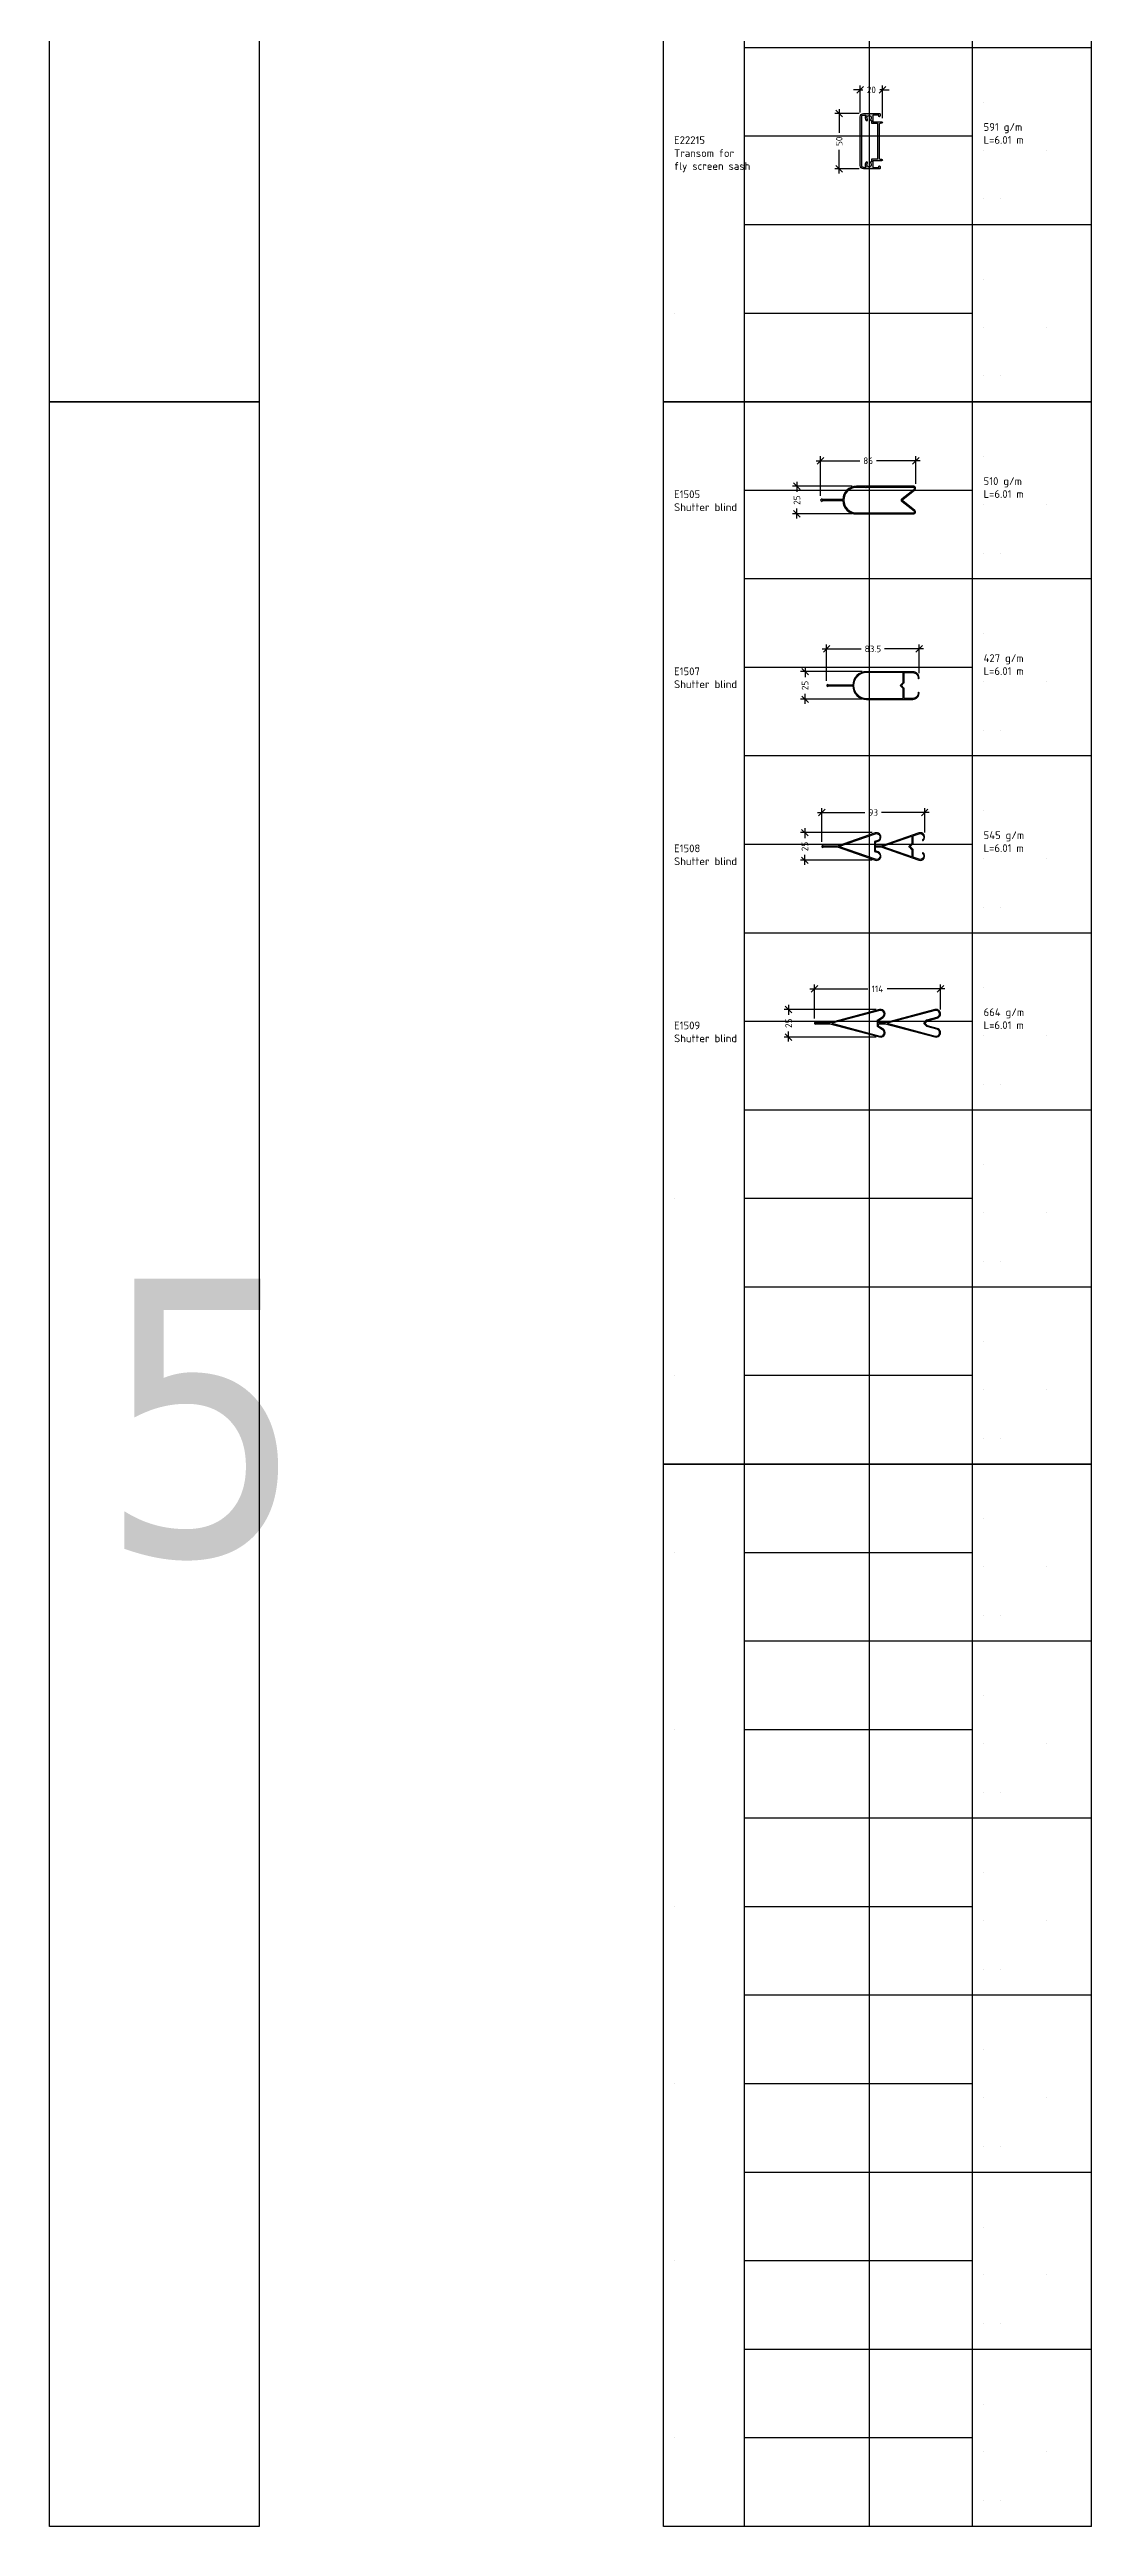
# Model space of a CAD drawing. Extents: x -4122 to 3414, y -5760 to 3840.
# Drawn here: x 0 to 942, y -5760 to -3522 of the extents above; entities that cross this region are included whole.
import ezdxf

# ---------------------------------------------------------------- set-up
doc = ezdxf.new("R2010")
doc.units = 0
doc.layers.get('0').update_dxf_attribs({"linetype": 'CONTINUOUS'})
doc.layers.get('DEFPOINTS').update_dxf_attribs({"linetype": 'CONTINUOUS'})
for name, color, linetype in [('ALUM', 7, 'CONTINUOUS'), ('DIM', 94, 'CONTINUOUS'), ('ETEM_AL-HATCH-2', 253, 'CONTINUOUS'), ('TEXT', 7, 'CONTINUOUS'), ('UNMOVABLE', 4, 'CONTINUOUS')]:
    doc.layers.add(name, color=color, linetype=linetype)
doc.styles.add('ETEM_NAN', font='isocpeur.ttf')
doc.styles.get("Standard").update_dxf_attribs({"font": 'tahoma.ttf'})
doc.dimstyles.new('ETEM_ARCHITECTURE_STYLE$0', dxfattribs={"dimtxt": 2, "dimasz": 1, "dimexe": 1, "dimexo": 1, "dimgap": 1, "dimtad": 0, "dimdec": 1, "dimtxsty": 'ETEM_NAN', "dimblk": 'OBLIQUE', "dimcen": 0, "dimdle": 1, "dimclrd": 7, "dimclre": 7, "dimclrt": 7, "dimazin": 3, "dimtfac": 1, "dimtdec": 1, "dimtmove": 0, "dimatfit": 3, "dimtolj": 1, "dimtzin": 0})

# ---------------------------------------------------------------- blocks, each defined once
blk = doc.blocks.new('E_75_TEST_PAGE')
at = {"layer": 'DEFPOINTS'}
for p, q in [((73.1, -160), (73.1, 0)), ((185.9, 0), (185.9, -960)), ((289.3, -49.4), (289.3, -49.4)), ((9.5, -80), (9.5, -80)), ((278.8, -80), (73.1, -80)), ((289.3, -92.6), (289.3, -92.6)), ((345.9, -92.6), (345.9, -92.6)), ((289.3, -136.6), (289.3, -136.6)), ((304.3, -136.6), (304.3, -136.6)), ((73.1, -320), (73.1, -160)), ((289.3, -209.4), (289.3, -209.4)), ((9.5, -240), (9.5, -240)), ((278.8, -240), (73.1, -240)), ((289.3, -252.6), (289.3, -252.6)), ((345.9, -252.6), (345.9, -252.6)), ((289.3, -296.6), (289.3, -296.6)), ((304.3, -296.6), (304.3, -296.6)), ((73.1, -480), (73.1, -320)), ((289.3, -369.4), (289.3, -369.4)), ((9.5, -400), (9.5, -400)), ((278.8, -400), (73.1, -400)), ((289.3, -412.6), (289.3, -412.6)), ((345.9, -412.6), (345.9, -412.6)), ((289.3, -456.6), (289.3, -456.6)), ((304.3, -456.6), (304.3, -456.6)), ((73.1, -640), (73.1, -480)), ((289.3, -529.4), (289.3, -529.4)), ((9.5, -560), (9.5, -560)), ((278.8, -560), (73.1, -560)), ((289.3, -572.6), (289.3, -572.6)), ((345.9, -572.6), (345.9, -572.6)), ((289.3, -616.6), (289.3, -616.6)), ((304.3, -616.6), (304.3, -616.6)), ((73.1, -800), (73.1, -640)), ((289.3, -689.4), (289.3, -689.4)), ((9.5, -720), (9.5, -720)), ((278.8, -720), (73.1, -720)), ((289.3, -732.6), (289.3, -732.6)), ((345.9, -732.6), (345.9, -732.6)), ((289.3, -776.6), (289.3, -776.6)), ((304.3, -776.6), (304.3, -776.6)), ((73.1, -960), (73.1, -800)), ((289.3, -849.4), (289.3, -849.4)), ((9.5, -880), (9.5, -880)), ((278.8, -880), (73.1, -880)), ((289.3, -892.6), (289.3, -892.6)), ((345.9, -892.6), (345.9, -892.6)), ((289.3, -936.6), (289.3, -936.6)), ((304.3, -936.6), (304.3, -936.6))]:
    blk.add_line(p, q, dxfattribs=at)
at = {"layer": 'DEFPOINTS', "color": 3}
for p, q in [((278.8, 0), (278.8, -960)), ((386.8, -960), (386.8, 0)), ((386.8, -160), (73.1, -160)), ((386.8, -320), (73.1, -320)), ((386.8, -480), (73.1, -480)), ((386.8, -640), (73.1, -640)), ((386.8, -800), (73.1, -800))]:
    blk.add_line(p, q, dxfattribs=at)
blk.add_lwpolyline([(386.8, -960), (0, -960), (0, 0), (386.8, 0)], dxfattribs=at)
blk = doc.blocks.new('_OBLIQUE')
at = {"color": 0, "linetype": 'BYBLOCK'}
blk.add_line((-0.5, -0.5), (0.5, 0.5), dxfattribs=at)
blk = doc.blocks.new('*D85')
at = {"layer": 'DEFPOINTS', "color": 0}
for p in [(735.9, -3579.5), (713.8, -3629.5), (735.9, -3629.5)]:
    blk.add_point(p, dxfattribs=at)
at = {"layer": 'DIM', "color": 7}
for p, q in [((731.9, -3579.5), (709.8, -3579.5)), ((713.8, -3575.5), (713.8, -3596.9)), ((713.8, -3633.5), (713.8, -3612.1)), ((731.9, -3629.5), (709.8, -3629.5))]:
    blk.add_line(p, q, dxfattribs=at)
at = {"layer": 'DIM', "color": 7, "xscale": 6, "yscale": 6, "zscale": 6}
for p, rotation in [((713.8, -3579.5), 90), ((713.8, -3629.5), 270)]:
    blk.add_blockref('_OBLIQUE', p, dxfattribs=dict(at, rotation=rotation))
at = {"layer": 'DIM', "color": 7, "insert": (713.8, -3604.5), "char_height": 6, "attachment_point": 5, "rotation": 90, "style": 'ETEM_NAN'}
blk.add_mtext('50', dxfattribs=at)
blk = doc.blocks.new('*D86')
at = {"layer": 'DEFPOINTS', "color": 0}
for p in [(752.9, -3558), (732.9, -3582.5), (752.9, -3587.5)]:
    blk.add_point(p, dxfattribs=at)
at = {"layer": 'DIM', "color": 7}
for p, q in [((732.9, -3558), (726.9, -3558)), ((732.9, -3578.5), (732.9, -3554)), ((732.9, -3558), (735.3, -3558)), ((752.9, -3558), (750.5, -3558)), ((752.9, -3583.5), (752.9, -3554)), ((752.9, -3558), (758.9, -3558))]:
    blk.add_line(p, q, dxfattribs=at)
at = {"layer": 'DIM', "color": 7, "xscale": 6, "yscale": 6, "zscale": 6}
blk.add_blockref('_OBLIQUE', (732.9, -3558), dxfattribs=at)
at = {"layer": 'DIM', "color": 7, "xscale": 6, "yscale": 6, "zscale": 6, "rotation": 180}
blk.add_blockref('_OBLIQUE', (752.9, -3558), dxfattribs=at)
at = {"layer": 'DIM', "color": 7, "insert": (742.9, -3558), "char_height": 6, "attachment_point": 5, "style": 'ETEM_NAN'}
blk.add_mtext('20', dxfattribs=at)
blk = doc.blocks.new('*D89')
at = {"layer": 'DEFPOINTS', "color": 0}
for p in [(675.6, -3916.3), (729.5, -3916.3), (729.5, -3941.3)]:
    blk.add_point(p, dxfattribs=at)
at = {"layer": 'DIM', "color": 7}
for p, q in [((725.5, -3916.3), (671.6, -3916.3)), ((675.6, -3912.3), (675.6, -3921.2)), ((675.6, -3945.3), (675.6, -3936.4)), ((725.5, -3941.3), (671.6, -3941.3))]:
    blk.add_line(p, q, dxfattribs=at)
at = {"layer": 'DIM', "color": 7, "xscale": 6, "yscale": 6, "zscale": 6}
for p, rotation in [((675.6, -3916.3), 90), ((675.6, -3941.3), 270)]:
    blk.add_blockref('_OBLIQUE', p, dxfattribs=dict(at, rotation=rotation))
at = {"layer": 'DIM', "color": 7, "insert": (675.6, -3928.8), "char_height": 6, "attachment_point": 5, "rotation": 90, "style": 'ETEM_NAN'}
blk.add_mtext('25', dxfattribs=at)
blk = doc.blocks.new('*D90')
at = {"layer": 'DEFPOINTS', "color": 0}
for p in [(697, -3893.2), (697, -3928.8), (783, -3918.1)]:
    blk.add_point(p, dxfattribs=at)
at = {"layer": 'DIM', "color": 7}
for p, q in [((693, -3893.2), (732.4, -3893.2)), ((697, -3924.8), (697, -3889.2)), ((787, -3893.2), (747.6, -3893.2)), ((783, -3914.1), (783, -3889.2))]:
    blk.add_line(p, q, dxfattribs=at)
at = {"layer": 'DIM', "color": 7, "xscale": 6, "yscale": 6, "zscale": 6, "rotation": 180}
blk.add_blockref('_OBLIQUE', (697, -3893.2), dxfattribs=at)
at = {"layer": 'DIM', "color": 7, "xscale": 6, "yscale": 6, "zscale": 6}
blk.add_blockref('_OBLIQUE', (783, -3893.2), dxfattribs=at)
at = {"layer": 'DIM', "color": 7, "insert": (740, -3893.2), "char_height": 6, "attachment_point": 5, "style": 'ETEM_NAN'}
blk.add_mtext('86', dxfattribs=at)
blk = doc.blocks.new('*D91')
at = {"layer": 'DEFPOINTS', "color": 0}
for p in [(683, -4083.8), (738.5, -4083.8), (738.5, -4108.8)]:
    blk.add_point(p, dxfattribs=at)
at = {"layer": 'DIM', "color": 7}
for p, q in [((734.5, -4083.8), (679, -4083.8)), ((683, -4079.8), (683, -4088.7)), ((734.5, -4108.8), (679, -4108.8)), ((683, -4112.8), (683, -4103.9))]:
    blk.add_line(p, q, dxfattribs=at)
at = {"layer": 'DIM', "color": 7, "xscale": 6, "yscale": 6, "zscale": 6}
for p, rotation in [((683, -4083.8), 90), ((683, -4108.8), 270)]:
    blk.add_blockref('_OBLIQUE', p, dxfattribs=dict(at, rotation=rotation))
at = {"layer": 'DIM', "color": 7, "insert": (683, -4096.3), "char_height": 6, "attachment_point": 5, "rotation": 90, "style": 'ETEM_NAN'}
blk.add_mtext('25', dxfattribs=at)
blk = doc.blocks.new('*D92')
at = {"layer": 'DEFPOINTS', "color": 0}
for p in [(702.5, -4063.2), (702.5, -4096.1), (786, -4089.3)]:
    blk.add_point(p, dxfattribs=at)
at = {"layer": 'DIM', "color": 7}
for p, q in [((698.5, -4063.2), (733.7, -4063.2)), ((702.5, -4092.1), (702.5, -4059.2)), ((790, -4063.2), (754.9, -4063.2)), ((786, -4085.3), (786, -4059.2))]:
    blk.add_line(p, q, dxfattribs=at)
at = {"layer": 'DIM', "color": 7, "xscale": 6, "yscale": 6, "zscale": 6, "rotation": 180}
blk.add_blockref('_OBLIQUE', (702.5, -4063.2), dxfattribs=at)
at = {"layer": 'DIM', "color": 7, "xscale": 6, "yscale": 6, "zscale": 6}
blk.add_blockref('_OBLIQUE', (786, -4063.2), dxfattribs=at)
at = {"layer": 'DIM', "color": 7, "insert": (744.3, -4063.2), "char_height": 6, "attachment_point": 5, "style": 'ETEM_NAN'}
blk.add_mtext('83.5', dxfattribs=at)
blk = doc.blocks.new('*D93')
at = {"layer": 'DEFPOINTS', "color": 0}
for p in [(682.8, -4229.3), (747.6, -4229.3), (747.6, -4254.3)]:
    blk.add_point(p, dxfattribs=at)
at = {"layer": 'DIM', "color": 7}
for p, q in [((743.6, -4229.3), (678.8, -4229.3)), ((682.8, -4225.3), (682.8, -4234.2)), ((682.8, -4258.3), (682.8, -4249.4)), ((743.6, -4254.3), (678.8, -4254.3))]:
    blk.add_line(p, q, dxfattribs=at)
at = {"layer": 'DIM', "color": 7, "xscale": 6, "yscale": 6, "zscale": 6}
for p, rotation in [((682.8, -4229.3), 90), ((682.8, -4254.3), 270)]:
    blk.add_blockref('_OBLIQUE', p, dxfattribs=dict(at, rotation=rotation))
at = {"layer": 'DIM', "color": 7, "insert": (682.8, -4241.8), "char_height": 6, "attachment_point": 5, "rotation": 90, "style": 'ETEM_NAN'}
blk.add_mtext('25', dxfattribs=at)
blk = doc.blocks.new('*D94')
at = {"layer": 'DEFPOINTS', "color": 0}
for p in [(698.1, -4211.1), (698.1, -4241.6), (791.1, -4233.3)]:
    blk.add_point(p, dxfattribs=at)
at = {"layer": 'DIM', "color": 7}
for p, q in [((698.1, -4237.6), (698.1, -4207.1)), ((791.1, -4229.3), (791.1, -4207.1)), ((694.1, -4211.1), (737, -4211.1)), ((795.1, -4211.1), (752.2, -4211.1))]:
    blk.add_line(p, q, dxfattribs=at)
at = {"layer": 'DIM', "color": 7, "xscale": 6, "yscale": 6, "zscale": 6, "rotation": 180}
blk.add_blockref('_OBLIQUE', (698.1, -4211.1), dxfattribs=at)
at = {"layer": 'DIM', "color": 7, "xscale": 6, "yscale": 6, "zscale": 6}
blk.add_blockref('_OBLIQUE', (791.1, -4211.1), dxfattribs=at)
at = {"layer": 'DIM', "color": 7, "insert": (744.6, -4211.1), "char_height": 6, "attachment_point": 5, "style": 'ETEM_NAN'}
blk.add_mtext('93', dxfattribs=at)
blk = doc.blocks.new('*D97')
at = {"layer": 'DEFPOINTS', "color": 0}
for p in [(668.1, -4389), (751.4, -4389), (751.4, -4414)]:
    blk.add_point(p, dxfattribs=at)
at = {"layer": 'DIM', "color": 7}
for p, q in [((668.1, -4385), (668.1, -4393.9)), ((747.4, -4389), (664.1, -4389)), ((668.1, -4418), (668.1, -4409.1)), ((747.4, -4414), (664.1, -4414))]:
    blk.add_line(p, q, dxfattribs=at)
at = {"layer": 'DIM', "color": 7, "xscale": 6, "yscale": 6, "zscale": 6}
for p, rotation in [((668.1, -4389), 90), ((668.1, -4414), 270)]:
    blk.add_blockref('_OBLIQUE', p, dxfattribs=dict(at, rotation=rotation))
at = {"layer": 'DIM', "color": 7, "insert": (668.1, -4401.5), "char_height": 6, "attachment_point": 5, "rotation": 90, "style": 'ETEM_NAN'}
blk.add_mtext('25', dxfattribs=at)
blk = doc.blocks.new('*D98')
at = {"layer": 'DEFPOINTS', "color": 0}
for p in [(691.4, -4370.5), (691.4, -4401.3), (805.4, -4393)]:
    blk.add_point(p, dxfattribs=at)
at = {"layer": 'DIM', "color": 7}
for p, q in [((687.4, -4370.5), (739.6, -4370.5)), ((691.4, -4397.3), (691.4, -4366.5)), ((809.4, -4370.5), (757.2, -4370.5)), ((805.4, -4389), (805.4, -4366.5))]:
    blk.add_line(p, q, dxfattribs=at)
at = {"layer": 'DIM', "color": 7, "xscale": 6, "yscale": 6, "zscale": 6, "rotation": 180}
blk.add_blockref('_OBLIQUE', (691.4, -4370.5), dxfattribs=at)
at = {"layer": 'DIM', "color": 7, "xscale": 6, "yscale": 6, "zscale": 6}
blk.add_blockref('_OBLIQUE', (805.4, -4370.5), dxfattribs=at)
at = {"layer": 'DIM', "color": 7, "insert": (748.4, -4370.5), "char_height": 6, "attachment_point": 5, "style": 'ETEM_NAN'}
blk.add_mtext('114', dxfattribs=at)

msp = doc.modelspace()

# ---------------------------------------------------------------- hatches: boundary and pattern name
at = {"layer": 'ETEM_AL-HATCH-2'}
h = msp.add_hatch(color=256, dxfattribs=at)
edge = h.paths.add_edge_path()
edge.add_arc((751.35, -3619.26), 1.5, 180, 270)
edge.add_line((751.35, -3620.76), (752.2, -3620.76))
edge.add_arc((752.2, -3621.41), 0.65, -90, 90, ccw=False)
edge.add_line((752.2, -3622.06), (744.35, -3622.06))
edge.add_line((744.35, -3622.06), (744.35, -3628.16))
edge.add_line((744.35, -3628.16), (749.55, -3628.16))
edge.add_line((749.55, -3628.16), (749.55, -3627.31))
edge.add_arc((750.2, -3627.31), 0.65, 0, 180, ccw=False)
edge.add_line((750.85, -3627.31), (750.85, -3628.96))
edge.add_arc((750.35, -3628.96), 0.5, 270, 360, ccw=False)
edge.add_line((750.35, -3629.46), (735.85, -3629.46))
edge.add_arc((735.85, -3626.46), 3, 180, 270, ccw=False)
edge.add_line((732.85, -3626.46), (732.85, -3604.46))
edge.add_line((732.85, -3604.46), (732.85, -3582.46))
edge.add_arc((735.85, -3582.46), 3, 90, 180, ccw=False)
edge.add_line((735.85, -3579.46), (750.35, -3579.46))
edge.add_arc((750.35, -3579.96), 0.5, 0, 90, ccw=False)
edge.add_line((750.85, -3579.96), (750.85, -3581.61))
edge.add_arc((750.2, -3581.61), 0.65, 180, 360, ccw=False)
edge.add_line((749.55, -3581.61), (749.55, -3580.76))
edge.add_line((749.55, -3580.76), (744.35, -3580.76))
edge.add_line((744.35, -3580.76), (744.35, -3586.86))
edge.add_line((744.35, -3586.86), (752.2, -3586.86))
edge.add_arc((752.2, -3587.51), 0.65, -90, 90, ccw=False)
edge.add_line((752.2, -3588.16), (751.35, -3588.16))
edge.add_arc((751.35, -3589.66), 1.5, 90, 180)
edge.add_line((749.85, -3589.66), (749.85, -3604.46))
edge.add_line((749.85, -3604.46), (749.85, -3619.26))
edge = h.paths.add_edge_path(flags=16)
edge.add_line((748.55, -3604.46), (748.55, -3620.76))
edge.add_line((748.55, -3620.76), (743.05, -3620.76))
edge.add_line((743.05, -3620.76), (743.05, -3623.07))
edge.add_line((743.05, -3623.07), (742.9, -3623.07))
edge.add_arc((742.9, -3623.82), 0.75, 90, 221.80184)
edge.add_arc((740.85, -3625.66), 2, -221.80184, 41.80184, ccw=False)
edge.add_arc((738.8, -3623.82), 0.75, 318.19816, 498.19816)
edge.add_arc((740.85, -3625.66), 3.5, 138.19816, 210)
edge.add_arc((737.39, -3627.66), 0.5, -90, 30, ccw=False)
edge.add_line((737.39, -3628.16), (735.85, -3628.16))
edge.add_arc((735.85, -3626.46), 1.7, 180, 270, ccw=False)
edge.add_line((734.15, -3626.46), (734.15, -3604.46))
edge.add_line((734.15, -3604.46), (734.15, -3582.46))
edge.add_arc((735.85, -3582.46), 1.7, 90, 180, ccw=False)
edge.add_line((735.85, -3580.76), (737.39, -3580.76))
edge.add_arc((737.39, -3581.26), 0.5, -30, 90, ccw=False)
edge.add_arc((740.85, -3583.26), 3.5, 150, 221.80184)
edge.add_arc((738.8, -3585.09), 0.75, 221.80184, 401.80184)
edge.add_arc((740.85, -3583.26), 2, -41.80184, 221.80184, ccw=False)
edge.add_arc((742.9, -3585.09), 0.75, 138.19816, 270)
edge.add_line((742.9, -3585.84), (743.05, -3585.84))
edge.add_line((743.05, -3585.84), (743.05, -3588.16))
edge.add_line((743.05, -3588.16), (748.55, -3588.16))
edge.add_line((748.55, -3588.16), (748.55, -3604.46))
h = msp.add_hatch(color=256, dxfattribs=at)
h.dxf.hatch_style = 1
h.paths.add_polyline_path([(698.5, -3928.32), (698.5, -3927.55), (697, -3928.8), (698.5, -3930.05), (698.5, -3929.27), (717.01, -3929.27, 0.4031243), (729.5, -3941.3), (781.2, -3941.3, 0.7126101), (782.31, -3938.08), (771.32, -3929.47, -0.4866121), (771.32, -3928.13), (782.31, -3919.51, 0.7126101), (781.2, -3916.3), (729.5, -3916.3, 0.4031243), (717.01, -3928.32)])
h.paths.add_polyline_path([(738.25, -3917.25), (737.95, -3917.55), (737.65, -3917.25), (729.5, -3917.25, 1), (729.5, -3940.35), (781.2, -3940.35, 0.7126101), (781.72, -3938.83), (770.74, -3930.21, -0.4866121), (770.74, -3927.38), (781.72, -3918.77, 0.7126101), (781.2, -3917.25)], flags=16)
h = msp.add_hatch(color=256, dxfattribs=at)
h.dxf.hatch_style = 1
h.paths.add_polyline_path([(726.02, -4096.71, 0.4048701), (738.51, -4108.81), (780.51, -4108.81, 0.4341936), (786, -4102.94, 1.1302199), (785.16, -4102.84), (785.16, -4103.31, -0.4142136), (780.51, -4107.96), (772.51, -4107.96), (772.51, -4099.02, 0.1989124), (772.36, -4098.67), (770.01, -4096.31), (772.36, -4093.96, 0.1989124), (772.51, -4093.6), (772.51, -4084.66), (780.51, -4084.66, -0.4142136), (785.16, -4089.31), (785.16, -4089.79, 1.1302199), (786, -4089.68, 0.4341936), (780.51, -4083.81), (738.51, -4083.81, 0.4048701), (726.02, -4095.91), (703.51, -4095.91), (703.51, -4095.06), (702.51, -4096.06), (702.51, -4096.56), (703.51, -4097.56), (703.51, -4096.71)])
h.paths.add_polyline_path([(738.51, -4084.66), (771.71, -4084.66), (771.71, -4093.48), (769.23, -4095.96, 0.4142136), (769.23, -4096.67), (771.71, -4099.14), (771.71, -4107.96), (738.51, -4107.96, -1)], flags=16)
h = msp.add_hatch(color=256, dxfattribs=at)
h.dxf.hatch_style = 1
h.paths.add_polyline_path([(699.11, -4241.45), (699.11, -4240.6), (698.11, -4241.6), (698.11, -4242.1), (699.11, -4243.1), (699.11, -4242.25), (712.11, -4242.25), (746.3, -4254.13, 1), (748.92, -4246.57), (746.61, -4245.77), (746.61, -4242.25), (751.61, -4242.25), (785.8, -4254.13, 0.8130206), (789.82, -4247.41, 1), (789.25, -4248.03, -0.8130206), (786.08, -4253.32), (780.61, -4251.42), (780.61, -4244.56, 0.1989124), (780.46, -4244.2), (778.11, -4241.85), (780.46, -4239.49, 0.1989124), (780.61, -4239.14), (780.61, -4232.27), (786.08, -4230.37, -0.8130206), (789.25, -4235.66, 1), (789.82, -4236.29, 0.8130206), (785.8, -4229.57), (751.61, -4241.45), (746.61, -4241.45), (746.61, -4237.93), (748.92, -4237.13, 1), (746.3, -4229.57), (712.11, -4241.45)])
h.paths.add_polyline_path([(713.55, -4241.85), (746.58, -4230.37, -1), (748.64, -4236.32), (745.81, -4237.31), (745.81, -4241.85), (745.81, -4246.39), (748.64, -4247.37, -1), (746.58, -4253.32)], flags=16)
h.paths.add_polyline_path([(752.75, -4241.85), (779.51, -4232.55), (779.51, -4239.02), (777.03, -4241.49, 0.4142136), (777.03, -4242.2), (779.51, -4244.68), (779.51, -4251.15)], flags=16)
h = msp.add_hatch(color=256, dxfattribs=at)
h.dxf.hatch_style = 1
edge = h.paths.add_edge_path(flags=16)
edge.add_line((790.88, -4400.8), (793.2, -4398.48))
edge.add_line((793.2, -4398.48), (802.24, -4396.08))
edge.add_arc((801.43, -4393.04), 3.15, 284.86968, 464.86968)
edge.add_line((800.62, -4389.99), (757.14, -4401.54))
edge.add_line((757.14, -4401.54), (800.62, -4413.08))
edge.add_arc((801.43, -4410.04), 3.15, 255.13032, 435.13032)
edge.add_line((802.24, -4406.99), (793.2, -4404.59))
edge.add_line((793.2, -4404.59), (790.88, -4402.28))
edge.add_arc((791.63, -4401.54), 1.05, 135, 225, ccw=False)
edge = h.paths.add_edge_path(flags=16)
edge.add_arc((748.88, -4398.84), 0.5, 121.11413, 180, ccw=False)
edge.add_line((748.62, -4398.41), (753.05, -4395.73))
edge.add_arc((751.43, -4393.04), 3.15, 301.11413, 464.89943)
edge.add_line((750.62, -4389.99), (707.23, -4401.54))
edge.add_line((707.23, -4401.54), (750.62, -4413.08))
edge.add_arc((751.43, -4410.04), 3.15, 255.10057, 418.88587)
edge.add_line((753.05, -4407.34), (748.62, -4404.66))
edge.add_arc((748.88, -4404.24), 0.5, 180, 238.88587, ccw=False)
edge.add_line((748.38, -4404.24), (748.38, -4401.54))
edge.add_line((748.38, -4401.54), (748.38, -4398.84))
edge = h.paths.add_edge_path()
edge.add_line((749.23, -4404), (749.23, -4401.96))
edge.add_line((749.23, -4401.96), (755.43, -4401.96))
edge.add_line((755.43, -4401.96), (800.4, -4413.9))
edge.add_arc((801.43, -4410.04), 4, 255.13032, 435.13032)
edge.add_line((802.45, -4406.17), (793.64, -4403.83))
edge.add_line((793.64, -4403.83), (791.49, -4401.68))
edge.add_arc((791.63, -4401.54), 0.2, 135, 225, ccw=False)
edge.add_line((791.49, -4401.4), (793.64, -4399.24))
edge.add_line((793.64, -4399.24), (802.45, -4396.9))
edge.add_arc((801.43, -4393.04), 4, 284.86968, 464.86968)
edge.add_line((800.4, -4389.17), (755.43, -4401.11))
edge.add_line((755.43, -4401.11), (749.23, -4401.11))
edge.add_line((749.23, -4401.11), (749.23, -4399.04))
edge.add_line((749.23, -4399.04), (753.49, -4396.46))
edge.add_arc((751.43, -4393.04), 4, 301.11413, 464.89943)
edge.add_line((750.4, -4389.17), (705.43, -4401.14))
edge.add_line((705.43, -4401.14), (692.43, -4401.14))
edge.add_line((692.43, -4401.14), (692.43, -4400.29))
edge.add_line((692.43, -4400.29), (691.43, -4401.29))
edge.add_line((691.43, -4401.29), (691.43, -4401.79))
edge.add_line((691.43, -4401.79), (692.43, -4402.79))
edge.add_line((692.43, -4402.79), (692.43, -4401.94))
edge.add_line((692.43, -4401.94), (705.43, -4401.94))
edge.add_line((705.43, -4401.94), (750.4, -4413.9))
edge.add_arc((751.43, -4410.04), 4, 255.10057, 418.88587)
edge.add_line((753.49, -4406.61), (749.23, -4404.04))
edge.add_line((749.23, -4404.04), (749.23, -4401.96))

# ---------------------------------------------------------------- linework, layer by layer
at = {"layer": 'ALUM'}
for points in [[(749.85, -3619.26, 0.4142136), (751.35, -3620.76), (752.2, -3620.76, -1), (752.2, -3622.06), (744.35, -3622.06), (744.35, -3628.16), (749.55, -3628.16), (749.55, -3627.31, -1), (750.85, -3627.31), (750.85, -3628.96, -0.4142136), (750.35, -3629.46), (735.85, -3629.46, -0.4142136), (732.85, -3626.46), (732.85, -3604.46), (732.85, -3582.46, -0.4142136), (735.85, -3579.46), (750.35, -3579.46, -0.4142136), (750.85, -3579.96), (750.85, -3581.61, -1), (749.55, -3581.61), (749.55, -3580.76), (744.35, -3580.76), (744.35, -3586.86), (752.2, -3586.86, -1), (752.2, -3588.16), (751.35, -3588.16, 0.4142136), (749.85, -3589.66), (749.85, -3604.46)], [(748.55, -3604.46), (748.55, -3620.76), (743.05, -3620.76), (743.05, -3623.07), (742.9, -3623.07, 0.648179), (742.34, -3624.32, -2.2356245), (739.36, -3624.32, 1), (738.24, -3623.32, 0.3239641), (737.82, -3627.41, -0.5773503), (737.39, -3628.16), (735.85, -3628.16, -0.4142136), (734.15, -3626.46), (734.15, -3604.46), (734.15, -3582.46, -0.4142136), (735.85, -3580.76), (737.39, -3580.76, -0.5773503), (737.82, -3581.51, 0.3239641), (738.24, -3585.59, 1), (739.36, -3584.59, -2.2356245), (742.34, -3584.59, 0.648179), (742.9, -3585.84), (743.05, -3585.84), (743.05, -3588.16), (748.55, -3588.16)], [(717.01, -3929.27, 0.4031243), (729.5, -3941.3), (781.2, -3941.3, 0.7126101), (782.31, -3938.08), (771.32, -3929.47, -0.4866121), (771.32, -3928.13), (782.31, -3919.51, 0.7126101), (781.2, -3916.3), (729.5, -3916.3, 0.4031243), (717.01, -3928.32), (698.5, -3928.32), (698.5, -3927.55), (697, -3928.8), (698.5, -3930.05), (698.5, -3929.27)], [(781.2, -3940.35, 0.7126101), (781.72, -3938.83), (770.74, -3930.21, -0.4866121), (770.74, -3927.38), (781.72, -3918.77, 0.7126101), (781.2, -3917.25), (738.25, -3917.25), (737.95, -3917.55), (737.65, -3917.25), (729.5, -3917.25, 1), (729.5, -3940.35)], [(772.51, -4093.6), (772.51, -4084.66), (780.51, -4084.66, -0.4142136), (785.16, -4089.31), (785.16, -4089.79, 1), (786.01, -4089.79), (786.01, -4089.31, 0.4142136), (780.51, -4083.81), (738.51, -4083.81, 0.4048701), (726.02, -4095.91), (703.51, -4095.91), (703.51, -4095.06), (702.51, -4096.06), (702.51, -4096.56), (703.51, -4097.56), (703.51, -4096.71), (726.02, -4096.71, 0.4048701), (738.51, -4108.81), (780.51, -4108.81, 0.4142136), (786.01, -4103.31), (786.01, -4102.84, 1), (785.16, -4102.84), (785.16, -4103.31, -0.4142136), (780.51, -4107.96), (772.51, -4107.96), (772.51, -4099.02, 0.1989124), (772.36, -4098.67), (770.01, -4096.31), (772.36, -4093.96, 0.1989124)], [(771.71, -4099.14), (769.23, -4096.67, -0.4142136), (769.23, -4095.96), (771.71, -4093.48), (771.71, -4084.66), (738.51, -4084.66, 1), (738.51, -4107.96), (771.71, -4107.96)], [(746.61, -4237.93), (748.92, -4237.13, 1), (746.3, -4229.57), (712.11, -4241.45), (699.11, -4241.45), (699.11, -4240.6), (698.11, -4241.6), (698.11, -4242.1), (699.11, -4243.1), (699.11, -4242.25), (712.11, -4242.25), (746.3, -4254.13, 1), (748.92, -4246.57), (746.61, -4245.77), (746.61, -4242.25), (751.61, -4242.25), (785.8, -4254.13, 0.8130206), (789.82, -4247.41, 1), (789.25, -4248.03, -0.8130206), (786.08, -4253.32), (780.61, -4251.42), (780.61, -4244.56, 0.1989124), (780.46, -4244.2), (778.11, -4241.85), (780.46, -4239.49, 0.1989124), (780.61, -4239.14), (780.61, -4232.27), (786.08, -4230.37, -0.8130206), (789.25, -4235.66, 1), (789.82, -4236.29, 0.8130206), (785.8, -4229.57), (751.61, -4241.45), (746.61, -4241.45)], [(745.81, -4246.39), (748.64, -4247.37, -1), (746.58, -4253.32), (713.55, -4241.85), (746.58, -4230.37, -1), (748.64, -4236.32), (745.81, -4237.31), (745.81, -4241.85)], [(777.03, -4242.2), (779.51, -4244.68), (779.51, -4251.15), (752.75, -4241.85), (779.51, -4232.55), (779.51, -4239.02), (777.03, -4241.49, 0.4142136)], [(748.38, -4398.84, -0.2627456), (748.62, -4398.41), (753.05, -4395.73, 0.8676434), (750.62, -4389.99), (707.23, -4401.54), (750.62, -4413.08, 0.8676434), (753.05, -4407.34), (748.62, -4404.66, -0.2627456), (748.38, -4404.24), (748.38, -4401.54)], [(790.88, -4400.8), (793.2, -4398.48), (802.24, -4396.08, 1), (800.62, -4389.99), (757.14, -4401.54), (800.62, -4413.08, 1), (802.24, -4406.99), (793.2, -4404.59), (790.88, -4402.28, -0.4142136)]]:
    msp.add_lwpolyline(points, format="xyb", close=True, dxfattribs=at)
msp.add_lwpolyline([(749.23, -4404), (749.23, -4401.96), (755.43, -4401.96), (800.4, -4413.9, 1), (802.45, -4406.17), (793.64, -4403.83), (791.49, -4401.68, -0.4142136), (791.49, -4401.4), (793.64, -4399.24), (802.45, -4396.9, 1), (800.4, -4389.17), (755.43, -4401.11), (749.23, -4401.11), (749.23, -4399.04), (753.49, -4396.46, 0.8676434), (750.4, -4389.17), (705.43, -4401.14), (692.43, -4401.14), (692.43, -4400.29), (691.43, -4401.29), (691.43, -4401.79), (692.43, -4402.79), (692.43, -4401.94), (705.43, -4401.94), (750.4, -4413.9, 0.8676434), (753.49, -4406.61), (749.23, -4404.04), (749.23, -4401.96)], format="xyb", dxfattribs=at)
at = {"layer": 'UNMOVABLE'}
for points in [[(0, -1920), (189.49, -1920), (189.49, -3840), (0, -3840)], [(0, -3840), (189.49, -3840), (189.49, -5760), (0, -5760)]]:
    msp.add_lwpolyline(points, close=True, dxfattribs=at)

# ---------------------------------------------------------------- block references
for p in [(555.08, -2880), (555.08, -3840), (555.08, -4800)]:
    msp.add_blockref('E_75_TEST_PAGE', p, dxfattribs=at)

# ---------------------------------------------------------------- texts
at = {"layer": 'TEXT', "char_height": 7, "attachment_point": 1, "style": 'ETEM_NAN'}
for s, insert, width in [('{\\fISOCPEUR|b0|i0|c161|p34;E22215}\\PTransom for \\Pfly screen sash', (564.57, -3600), 156.6823), ('{\\C7;591 g/m\\PL=6.01 m}', (844.35, -3588.09), 80.7595), ('{\\C7;510 g/m\\PL=6.01 m}', (844.35, -3908.09), 80.7595), ('{\\fISOCPEUR|b0|i0|c161|p34;E1505}\\PShutter blind', (564.57, -3920), 156.6823), ('{\\C7;427 g/m\\PL=6.01 m}', (844.35, -4068.09), 80.7595), ('{\\fISOCPEUR|b0|i0|c161|p34;E1507}\\PShutter blind', (564.57, -4080), 156.6823), ('{\\C7;545 g/m\\PL=6.01 m}', (844.35, -4228.09), 80.7595), ('{\\fISOCPEUR|b0|i0|c161|p34;E1508}\\PShutter blind', (564.57, -4240), 156.6823), ('{\\fISOCPEUR|b0|i0|c161|p34;E1509}\\PShutter blind', (564.57, -4400), 156.6823), ('{\\C7;664 g/m\\PL=6.01 m}', (844.35, -4388.09), 80.7595)]:
    msp.add_mtext(s, dxfattribs=dict(at, insert=insert, width=width))
at = {"layer": 'UNMOVABLE', "insert": (44.75, -4632.28), "char_height": 250, "attachment_point": 1}
msp.add_mtext_dynamic_manual_height_columns('5', width=499.9366, gutter_width=12.5, heights=[-255.2], dxfattribs=at)

# ---------------------------------------------------------------- dimensions: what is measured, and where the dimension line sits
at = {"layer": 'DIM'}
for base, p1, p2, picture, middle in [((752.85, -3557.98), (732.85, -3582.46), (752.85, -3587.51), '*D86', (742.85, -3557.98)), ((697, -3893.22), (783, -3918.1), (697, -3928.8), '*D90', (740, -3893.22)), ((702.51, -4063.22), (786.01, -4089.31), (702.51, -4096.06), '*D92', (744.26, -4063.22)), ((698.11, -4211.1), (791.11, -4233.35), (698.11, -4241.6), '*D94', (744.61, -4211.1)), ((691.43, -4370.52), (805.43, -4393.04), (691.43, -4401.29), '*D98', (748.43, -4370.52))]:
    dim = msp.add_linear_dim(base=base, p1=p1, p2=p2, dimstyle='ETEM_ARCHITECTURE_STYLE$0', override={"dimscale": 4, "dimtxt": 1.5, "dimasz": 1.5, "dimtp": 0.1, "dimtm": 0.1, "dimtfac": 0.71, "dimtolj": 0}, dxfattribs=at)
    dim.commit()
    dim.dimension.update_dxf_attribs({"geometry": picture, "text_midpoint": middle})
for base, p1, p2, picture, middle in [((713.77, -3629.46), (735.85, -3579.46), (735.85, -3629.46), '*D85', (713.77, -3604.46)), ((675.62, -3916.3), (729.5, -3941.3), (729.5, -3916.3), '*D89', (675.62, -3928.8)), ((682.99, -4083.81), (738.51, -4108.81), (738.51, -4083.81), '*D91', (682.99, -4096.31)), ((682.79, -4229.35), (747.61, -4254.35), (747.61, -4229.35), '*D93', (682.79, -4241.85)), ((668.11, -4389.04), (751.43, -4414.04), (751.43, -4389.04), '*D97', (668.11, -4401.54))]:
    dim = msp.add_linear_dim(base=base, p1=p1, p2=p2, angle=90, dimstyle='ETEM_ARCHITECTURE_STYLE$0', override={"dimscale": 4, "dimtxt": 1.5, "dimasz": 1.5, "dimtp": 0.1, "dimtm": 0.1, "dimtfac": 0.71, "dimtolj": 0}, dxfattribs=at)
    dim.commit()
    dim.dimension.update_dxf_attribs({"geometry": picture, "text_midpoint": middle})

doc.saveas('drawing.dxf')
